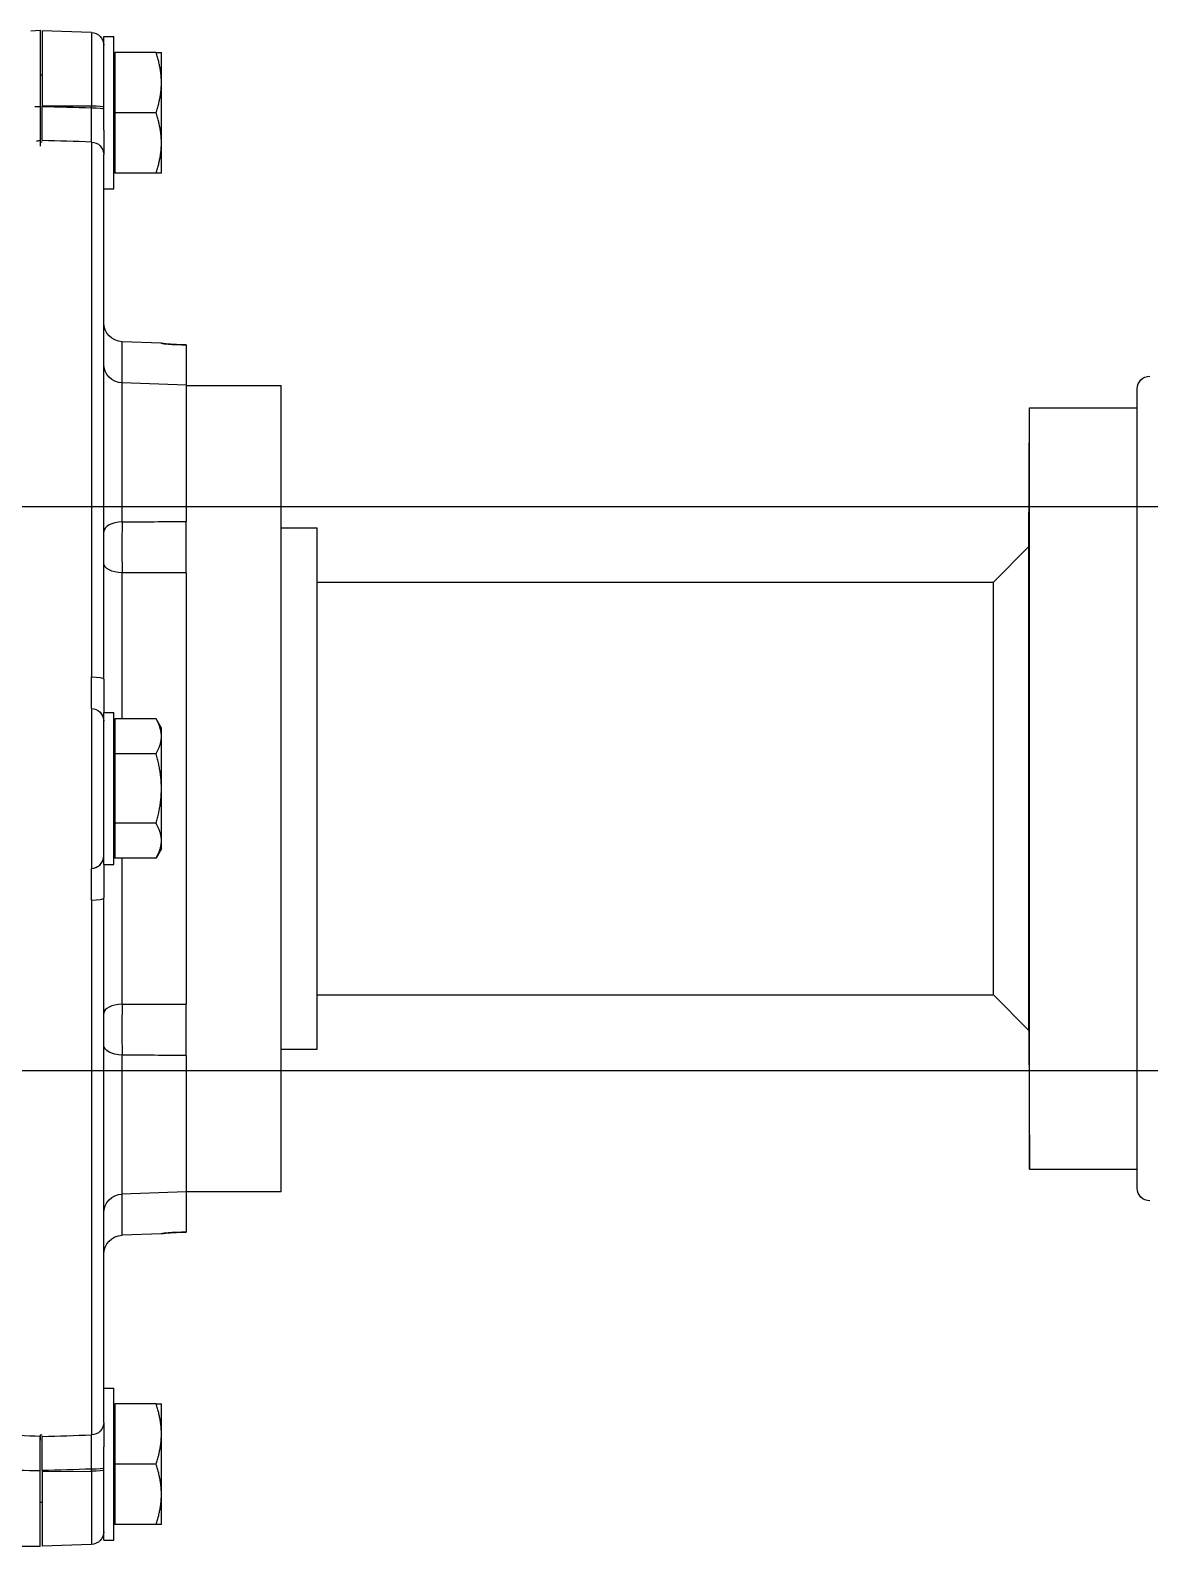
# Model space of a CAD drawing. Header units: millimetres. Extents: x 553637 to 584936, y 5008 to 53898.
# Drawn here: x 560503.8 to 560680.4, y 46612 to 46851 of the extents above; entities that cross this region are included whole.
import ezdxf

# ---------------------------------------------------------------- set-up
doc = ezdxf.new("R2010")
doc.units = ezdxf.units.MM
doc.header["$LTSCALE"] = 10
doc.header["$MEASUREMENT"] = 0
doc.layers.add('2', color=2, linetype='Continuous')
doc.layers.add('8', color=8, linetype='Continuous')

msp = doc.modelspace()

# ---------------------------------------------------------------- linework, layer by layer
at = {"layer": '2', "extrusion": (-1, 1.31047e-06, 1.33332e-29)}
for p, q in [((560503.9, 46850.93), (560505.41, 46850.99)), ((560505.71, 46850.91), (560505.71, 46839.11)), ((560513.48, 46850.63), (560505.71, 46850.91)), ((560513.48, 46850.63), (560513.48, 46839.09)), ((560515.41, 46835.27), (560515.41, 46849.99)), ((560515.41, 46849.99), (560517.01, 46849.99)), ((560517.01, 46825.99), (560517.01, 46849.99)), ((560517.01, 46846.69), (560517.16, 46846.84)), ((560523.66, 46847.49), (560517.16, 46847.49)), ((560517.16, 46847.49), (560517.16, 46828.49)), ((560524.51, 46828.49), (560524.51, 46847.49)), ((560505.41, 46843.99), (560505.71, 46843.99)), ((560504.52, 46838.97), (560505.41, 46838.99)), ((560505.71, 46839.11), (560505.71, 46839)), ((560505.71, 46839.11), (560513.48, 46839.09)), ((560513.48, 46838.77), (560513.48, 46839.09)), ((560523.66, 46837.99), (560517.16, 46837.99)), ((560505.41, 46833.55), (560505.41, 46832.72)), ((560505.41, 46833.39), (560505.71, 46833.39)), ((560513.48, 46833.38), (560513.48, 46749.07)), ((560515.41, 46748.73), (560515.41, 46831.41)), ((560517.01, 46829.29), (560517.16, 46829.14)), ((560523.66, 46828.49), (560517.16, 46828.49)), ((560515.41, 46825.99), (560517.01, 46825.99)), ((560518.3, 46773.5), (560518.3, 46801.91)), ((560524.48, 46801.69), (560518.3, 46801.91)), ((560524.48, 46801.69), (560524.48, 46801.66)), ((560528.41, 46801.4), (560526.89, 46801.45)), ((560528.41, 46801.4), (560528.41, 46773.58)), ((560528.41, 46795.05), (560518.3, 46795.41)), ((560528.41, 46794.99), (560543.41, 46794.99)), ((560543.41, 46667.99), (560543.41, 46794.99)), ((560678.41, 46668.49), (560678.41, 46794.49)), ((560661.34, 46769.61), (560661.41, 46791.49)), ((560661.41, 46671.49), (560661.41, 46791.49)), ((560661.41, 46791.49), (560678.41, 46791.49)), ((560543.41, 46772.55), (560549.07, 46772.55)), ((560549.07, 46690.42), (560549.07, 46772.55)), ((560518.29, 46770.63), (560518.29, 46770.63)), ((560655.72, 46763.99), (560661.34, 46769.61)), ((560661.34, 46693.36), (560661.34, 46769.61)), ((560518.3, 46742.46), (560518.3, 46765.5)), ((560528.41, 46765.49), (560528.41, 46697.48)), ((560549.07, 46763.99), (560655.72, 46763.99)), ((560655.72, 46698.99), (560655.72, 46763.99)), ((560513.48, 46744.09), (560513.48, 46744.11)), ((560513.48, 46744.09), (560513.48, 46718.89)), ((560515.41, 46719.49), (560515.41, 46743.49)), ((560515.41, 46743.49), (560517.01, 46743.49)), ((560517.01, 46719.49), (560517.01, 46743.49)), ((560517.16, 46742.46), (560517.16, 46720.52)), ((560523.66, 46742.46), (560517.16, 46742.46)), ((560524.51, 46740.99), (560523.66, 46742.46)), ((560517.01, 46740.19), (560517.16, 46740.34)), ((560524.51, 46739.71), (560524.51, 46740.99)), ((560524.51, 46723.26), (560524.51, 46739.71)), ((560523.66, 46736.97), (560517.16, 46736.97)), ((560523.66, 46726), (560517.16, 46726)), ((560517.01, 46722.79), (560517.16, 46722.64)), ((560524.51, 46721.99), (560524.51, 46723.26)), ((560523.66, 46720.52), (560517.16, 46720.52)), ((560518.3, 46697.47), (560518.3, 46720.52)), ((560524.51, 46721.99), (560523.66, 46720.52)), ((560513.48, 46718.86), (560513.48, 46718.89)), ((560515.41, 46719.49), (560517.01, 46719.49)), ((560513.48, 46713.9), (560513.48, 46629.59)), ((560515.41, 46631.56), (560515.41, 46714.24)), ((560549.07, 46698.99), (560655.72, 46698.99)), ((560655.72, 46698.99), (560661.34, 46693.36)), ((560661.34, 46693.36), (560661.41, 46671.49)), ((560518.3, 46661.06), (560518.3, 46689.47)), ((560528.41, 46689.4), (560528.41, 46661.58)), ((560543.41, 46690.42), (560549.07, 46690.42)), ((560661.41, 46671.49), (560678.41, 46671.49)), ((560528.41, 46667.92), (560518.3, 46667.57)), ((560528.41, 46667.99), (560543.41, 46667.99)), ((560524.48, 46661.28), (560518.3, 46661.06)), ((560524.48, 46661.31), (560524.48, 46661.28)), ((560526.89, 46661.52), (560528.41, 46661.58)), ((560515.41, 46636.99), (560517.01, 46636.99)), ((560517.01, 46612.99), (560517.01, 46636.99)), ((560517.01, 46633.69), (560517.16, 46633.84)), ((560523.66, 46634.49), (560517.16, 46634.49)), ((560517.16, 46634.49), (560517.16, 46615.49)), ((560524.51, 46615.49), (560524.51, 46634.49)), ((560505.41, 46629.58), (560505.41, 46628.75)), ((560505.71, 46629.58), (560505.41, 46629.58)), ((560515.41, 46612.99), (560515.41, 46627.7)), ((560513.48, 46623.88), (560513.48, 46624.21)), ((560523.66, 46624.99), (560517.16, 46624.99)), ((560505.71, 46623.98), (560505.71, 46623.86)), ((560505.71, 46623.86), (560513.48, 46623.88)), ((560505.71, 46623.86), (560505.71, 46612.07)), ((560513.48, 46623.88), (560513.48, 46612.34)), ((560505.41, 46618.99), (560505.71, 46618.99)), ((560517.01, 46616.29), (560517.16, 46616.14)), ((560523.66, 46615.49), (560517.16, 46615.49)), ((560513.48, 46612.34), (560505.71, 46612.07)), ((560515.41, 46612.99), (560517.01, 46612.99)), ((560505.41, 46611.99), (560477.08, 46611.99))]:
    msp.add_line(p, q, dxfattribs=at)
at = {"layer": '2', "extrusion": (3.3667e-22, 2.56909e-16, -1)}
for centre, radius, start, end in [((-560513.41, 46848.64), 2, 92.0001, 180.0001), ((-560518.41, 46804.91), 3, 272.0001, 0.0001), ((-560524.41, 46799.69), 2, 92.0001, 109.6216), ((-560518.41, 46798.4), 3, 272.0001, 0.0001), ((-560680.41, 46794.49), 2, 0.0001, 90.0001), ((-560518.41, 46664.57), 3, 0.0001, 88.0001), ((-560680.41, 46668.49), 2, 270.0001, 0.0001), ((-560518.41, 46658.07), 3, 0.0001, 88.0001), ((-560524.41, 46663.28), 2, 250.3767, 268.0001), ((-560513.41, 46614.34), 2, 180.0001, 268.0001)]:
    msp.add_arc(centre, radius, start, end, dxfattribs=at)
for centre, major_axis, ratio, start_param, end_param in [((560513.41, 46838.91), (-2, 0), 0.087156, 1.605703, 3.141593), ((560513.41, 46838.59), (-2, 0), 0.087156, 1.605703, 3.141593), ((560513.41, 46831.41), (-2, 0), 0.985436, 1.605703, 3.141593), ((560524.41, 46799.66), (-2, 0), 0.999556, 1.605703, 1.828845), ((560526.82, 46799.46), (-0.07, -2), 0.034875, 3.075038, 3.141593), ((560518.41, 46766.95), (-3, 0), 0.482962, -1.53589, 0), ((560513.41, 46748.73), (-2, 0), 0.170045, 1.605703, 3.141593), ((560513.41, 46742.12), (-2, 0), 0.996195, 1.605703, 3.141593), ((560513.41, 46742.1), (-2, 0), 0.996195, 1.605703, 3.141593), ((560518.41, 46691.02), (-3, 0), 0.518543, -1.53589, 0), ((560524.41, 46663.31), (-2, 0), 0.999556, 4.454254, 4.677482), ((560526.82, 46663.51), (-0.07, 2), 0.034875, 3.141593, 3.208147), ((560513.41, 46631.56), (-2, 0), 0.985436, 3.141593, 4.677482), ((560513.41, 46624.38), (-2, 0), 0.087156, 3.141593, 4.677482), ((560513.41, 46624.06), (-2, 0), 0.087156, 3.141593, 4.677482)]:
    msp.add_ellipse(centre, major_axis=major_axis, ratio=ratio, start_param=start_param, end_param=end_param, dxfattribs=at)
at = {"layer": '2'}
for centre, major_axis, ratio, start_param, end_param in [((560518.41, 46771.95), (-3, 0), 0.518543, -1.53589, 0), ((560513.41, 46720.88), (-2, 0), 0.996195, 1.605703, 3.141593), ((560513.41, 46720.85), (-2, 0), 0.996195, 1.605703, 3.141593), ((560513.41, 46714.24), (-2, 0), 0.170045, 1.605703, 3.141593), ((560518.41, 46696.03), (-3, 0), 0.482962, -1.53589, 0)]:
    msp.add_ellipse(centre, major_axis=major_axis, ratio=ratio, start_param=start_param, end_param=end_param, dxfattribs=at)
for points, knots in [([(560505.41, 46850.99), (560505.41, 46850.99), (560505.41, 46850.65), (560505.41, 46849.37), (560505.41, 46848.43), (560505.41, 46846.15), (560505.41, 46844.87), (560505.41, 46842.05), (560505.41, 46840.54), (560505.41, 46838.99)], [1.946891, 1.946891, 1.946891, 1.946891, 2.454832, 2.454832, 2.962729, 2.962729, 3.428241, 3.428241, 3.893753, 3.893753, 3.893753, 3.893753]), ([(560505.41, 46838.99), (560505.41, 46838.34), (560505.41, 46837.69), (560505.41, 46836.48), (560505.41, 46835.92), (560505.41, 46834.94), (560505.41, 46834.53), (560505.41, 46833.89), (560505.41, 46833.67), (560505.41, 46833.55)], [0, 0, 0, 0, 0.1981354, 0.1981354, 0.3962669, 0.3962669, 0.5946698, 0.5946698, 0.7930927, 0.7930927, 0.7930927, 0.7930927]), ([(560505.71, 46833.61), (560505.71, 46833.72), (560505.71, 46833.93), (560505.71, 46834.55), (560505.71, 46834.97), (560505.71, 46835.96), (560505.71, 46836.53), (560505.71, 46837.74), (560505.71, 46838.36), (560505.71, 46839)], [-0.7877585, -0.7877585, -0.7877585, -0.7877585, -0.5964028, -0.5964028, -0.394162, -0.394162, -0.1916324, -0.1916324, 0, 0, 0, 0]), ([(560513.48, 46833.38), (560513.49, 46833.6), (560513.5, 46834.27), (560513.5, 46835.23), (560513.5, 46835.71), (560513.5, 46836.27), (560513.49, 46836.87), (560513.49, 46837.47), (560513.48, 46838.11), (560513.48, 46838.77)], [0, 0, 0, 0, 0.003915603, 0.003915603, 0.003915603, 0.005877859, 0.005877859, 0.005877859, 0.007831206, 0.007831206, 0.007831206, 0.007831206]), ([(560515.41, 46835.27), (560515.41, 46834.77), (560515.41, 46834.3), (560515.41, 46833.88), (560515.41, 46832.59), (560515.41, 46831.71), (560515.41, 46831.41)], [0.003491699, 0.003491699, 0.003491699, 0.003491699, 0.005218226, 0.005218226, 0.005218226, 0.01044066, 0.01044066, 0.01044066, 0.01044066]), ([(560526.89, 46801.45), (560526.24, 46801.48), (560525.62, 46801.52), (560525.18, 46801.56), (560525.18, 46801.56), (560525.17, 46801.56), (560525.17, 46801.56), (560524.73, 46801.6), (560524.48, 46801.64), (560524.48, 46801.66)], [0, 0, 0, 0, 0.00192262, 0.00192262, 0.00192262, 0.001940128, 0.001940128, 0.001940128, 0.003880255, 0.003880255, 0.003880255, 0.003880255]), ([(560524.85, 46801.61), (560524.85, 46801.61), (560524.85, 46801.61), (560524.86, 46801.61), (560524.87, 46801.6), (560524.93, 46801.6), (560524.98, 46801.59), (560525.13, 46801.57), (560525.24, 46801.56), (560525.52, 46801.54), (560525.7, 46801.52), (560526.09, 46801.5), (560526.32, 46801.48), (560526.66, 46801.47), (560526.78, 46801.46), (560526.9, 46801.46)], [3.004142, 3.004142, 3.004142, 3.004142, 3.065099, 3.065099, 3.314489, 3.314489, 3.702731, 3.702731, 4.257797, 4.257797, 4.90768, 4.90768, 5.611307, 5.611307, 5.963654, 5.963654, 5.963654, 5.963654]), ([(560525.28, 46801.56), (560525.31, 46801.56), (560525.34, 46801.55), (560525.52, 46801.54), (560525.7, 46801.52), (560526.09, 46801.5), (560526.32, 46801.48), (560526.66, 46801.47), (560526.78, 46801.46), (560526.9, 46801.46)], [4.118155, 4.118155, 4.118155, 4.118155, 4.257202, 4.257202, 4.905855, 4.905855, 5.611066, 5.611066, 5.962972, 5.962972, 5.962972, 5.962972]), ([(560518.3, 46773.5), (560518.29, 46772.3), (560518.29, 46770.92), (560518.29, 46769.52), (560518.29, 46768.82), (560518.29, 46768.12), (560518.29, 46767.44), (560518.29, 46766.76), (560518.3, 46766.12), (560518.3, 46765.5)], [0, 0, 0, 0, 0.004177435, 0.004177435, 0.004177435, 0.006266153, 0.006266153, 0.006266153, 0.00835487, 0.00835487, 0.00835487, 0.00835487]), ([(560528.41, 46765.49), (560528.41, 46766.1), (560528.41, 46766.74), (560528.41, 46768.12), (560528.41, 46768.84), (560528.41, 46770.28), (560528.41, 46770.99), (560528.41, 46772.35), (560528.41, 46772.99), (560528.41, 46773.58)], [0, 0, 0, 0, 0.2084521, 0.2084521, 0.4245171, 0.4245171, 0.6408669, 0.6408669, 0.849582, 0.849582, 0.849582, 0.849582]), ([(560513.48, 46744.11), (560513.49, 46744.23), (560513.5, 46744.79), (560513.5, 46745.67), (560513.5, 46746.11), (560513.49, 46746.64), (560513.49, 46747.22), (560513.49, 46747.79), (560513.48, 46748.42), (560513.48, 46749.07)], [0, 0, 0, 0, 0.003915603, 0.003915603, 0.003915603, 0.005877859, 0.005877859, 0.005877859, 0.007831206, 0.007831206, 0.007831206, 0.007831206]), ([(560515.41, 46748.73), (560515.41, 46747.86), (560515.41, 46747.03), (560515.41, 46746.26), (560515.41, 46746.01), (560515.41, 46745.76), (560515.41, 46745.52), (560515.41, 46745.04), (560515.41, 46744.6), (560515.41, 46744.21), (560515.41, 46743.94), (560515.41, 46743.7), (560515.41, 46743.49)], [0, 0, 0, 0, 0.002606128, 0.002606128, 0.002606128, 0.003476335, 0.003476335, 0.003476335, 0.005216581, 0.005216581, 0.005216581, 0.006371956, 0.006371956, 0.006371956, 0.006371956]), ([(560513.48, 46713.9), (560513.49, 46715.21), (560513.5, 46716.41), (560513.5, 46717.3), (560513.5, 46717.74), (560513.49, 46718.11), (560513.49, 46718.37), (560513.49, 46718.64), (560513.48, 46718.8), (560513.48, 46718.86)], [0, 0, 0, 0, 0.003915603, 0.003915603, 0.003915603, 0.005877859, 0.005877859, 0.005877859, 0.007831206, 0.007831206, 0.007831206, 0.007831206]), ([(560515.41, 46719.49), (560515.41, 46719.27), (560515.41, 46719.03), (560515.41, 46718.77), (560515.41, 46717.59), (560515.41, 46715.98), (560515.41, 46714.24)], [0.004072449, 0.004072449, 0.004072449, 0.004072449, 0.005218226, 0.005218226, 0.005218226, 0.01044066, 0.01044066, 0.01044066, 0.01044066]), ([(560518.3, 46697.47), (560518.29, 46696.24), (560518.29, 46694.85), (560518.29, 46693.45), (560518.29, 46692.75), (560518.29, 46692.04), (560518.29, 46691.38), (560518.29, 46690.71), (560518.3, 46690.07), (560518.3, 46689.47)], [0, 0, 0, 0, 0.004177435, 0.004177435, 0.004177435, 0.006266153, 0.006266153, 0.006266153, 0.008354871, 0.008354871, 0.008354871, 0.008354871]), ([(560528.41, 46689.4), (560528.41, 46689.99), (560528.41, 46690.62), (560528.41, 46691.98), (560528.41, 46692.69), (560528.41, 46694.13), (560528.41, 46694.85), (560528.41, 46696.23), (560528.41, 46696.88), (560528.41, 46697.48)], [0, 0, 0, 0, 0.2084463, 0.2084463, 0.4245171, 0.4245171, 0.640861, 0.640861, 0.849582, 0.849582, 0.849582, 0.849582]), ([(560524.48, 46661.31), (560524.48, 46661.33), (560524.73, 46661.37), (560525.17, 46661.41), (560525.17, 46661.41), (560525.18, 46661.41), (560525.18, 46661.41), (560525.62, 46661.45), (560526.24, 46661.49), (560526.89, 46661.52)], [0, 0, 0, 0, 0.001941506, 0.001941506, 0.001941506, 0.001959035, 0.001959035, 0.001959035, 0.003883013, 0.003883013, 0.003883013, 0.003883013]), ([(560526.9, 46661.51), (560526.66, 46661.51), (560526.43, 46661.49), (560525.99, 46661.47), (560525.77, 46661.45), (560525.4, 46661.42), (560525.23, 46661.41), (560525.04, 46661.39), (560524.99, 46661.38), (560524.91, 46661.37), (560524.89, 46661.37), (560524.86, 46661.37), (560524.85, 46661.37), (560524.85, 46661.37)], [0, 0, 0, 0, 0.699143, 0.699143, 1.412896, 1.412896, 2.142269, 2.142269, 2.470696, 2.470696, 2.772302, 2.772302, 2.955881, 2.955881, 2.955881, 2.955881]), ([(560515.41, 46631.56), (560515.41, 46631.41), (560515.41, 46631.12), (560515.41, 46630.71), (560515.41, 46630.57), (560515.41, 46630.41), (560515.41, 46630.25), (560515.41, 46629.91), (560515.41, 46629.53), (560515.41, 46629.1), (560515.41, 46628.67), (560515.41, 46628.2), (560515.41, 46627.7)], [0, 0, 0, 0, 0.002606128, 0.002606128, 0.002606128, 0.003476335, 0.003476335, 0.003476335, 0.005216581, 0.005216581, 0.005216581, 0.006952669, 0.006952669, 0.006952669, 0.006952669]), ([(560505.41, 46623.97), (560505.41, 46624.63), (560505.41, 46625.28), (560505.41, 46626.49), (560505.41, 46627.05), (560505.41, 46628.03), (560505.41, 46628.44), (560505.41, 46629.08), (560505.41, 46629.3), (560505.41, 46629.42)], [0, 0, 0, 0, 0.1982751, 0.1982751, 0.3965733, 0.3965733, 0.5951457, 0.5951457, 0.7937206, 0.7937206, 0.7937206, 0.7937206]), ([(560505.71, 46623.98), (560505.71, 46624.61), (560505.71, 46625.23), (560505.71, 46626.44), (560505.71, 46627.01), (560505.71, 46628), (560505.71, 46628.42), (560505.71, 46629.04), (560505.71, 46629.25), (560505.71, 46629.36)], [-0.7877585, -0.7877585, -0.7877585, -0.7877585, -0.5964009, -0.5964009, -0.394162, -0.394162, -0.1916304, -0.1916304, 0, 0, 0, 0]), ([(560513.48, 46624.21), (560513.49, 46625.53), (560513.5, 46626.78), (560513.5, 46627.74), (560513.5, 46628.22), (560513.49, 46628.64), (560513.49, 46628.95), (560513.49, 46629.26), (560513.48, 46629.48), (560513.48, 46629.59)], [0, 0, 0, 0, 0.003915603, 0.003915603, 0.003915603, 0.005877859, 0.005877859, 0.005877859, 0.007831206, 0.007831206, 0.007831206, 0.007831206]), ([(560505.41, 46611.99), (560505.41, 46611.99), (560505.41, 46612.32), (560505.41, 46613.6), (560505.41, 46614.54), (560505.41, 46616.82), (560505.41, 46618.1), (560505.41, 46620.91), (560505.41, 46622.43), (560505.41, 46623.97)], [1.946406, 1.946406, 1.946406, 1.946406, 2.454349, 2.454349, 2.962246, 2.962246, 3.427529, 3.427529, 3.892812, 3.892812, 3.892812, 3.892812])]:
    msp.add_open_spline(points, degree=3, knots=knots, dxfattribs=at)
for points, weights in [([(560523.66, 46847.49), (560524.51, 46847.49), (560524.51, 46847.49)], [1.63474294295, 1.76119074964, 1.76119074964]), ([(560524.51, 46842.74), (560524.51, 46844.94), (560523.66, 46847.49)], [1.76119074964, 1.76119074964, 1.63474294295]), ([(560523.66, 46837.99), (560524.51, 46840.53), (560524.51, 46842.74)], [1.63474294295, 1.76119074964, 1.76119074964]), ([(560524.51, 46833.24), (560524.51, 46835.44), (560523.66, 46837.99)], [1.76119074964, 1.76119074964, 1.63474294295]), ([(560523.66, 46828.49), (560524.51, 46831.03), (560524.51, 46833.24)], [1.63474294295, 1.76119074964, 1.76119074964]), ([(560524.51, 46828.49), (560524.51, 46828.49), (560523.66, 46828.49)], [1.76119074964, 1.76119074964, 1.63474294295]), ([(560524.51, 46739.71), (560524.51, 46740.99), (560523.66, 46742.46)], [1.76119074964, 1.76119074964, 1.63474294295]), ([(560523.66, 46736.97), (560524.51, 46738.44), (560524.51, 46739.71)], [1.63474294295, 1.76119074964, 1.76119074964]), ([(560524.51, 46731.49), (560524.51, 46734.03), (560523.66, 46736.97)], [1.76119074964, 1.76119074964, 1.63474294295]), ([(560523.66, 46726), (560524.51, 46728.94), (560524.51, 46731.49)], [1.63474294295, 1.76119074964, 1.76119074964]), ([(560524.51, 46723.26), (560524.51, 46724.53), (560523.66, 46726)], [1.76119074964, 1.76119074964, 1.63474294295]), ([(560523.66, 46720.52), (560524.51, 46721.99), (560524.51, 46723.26)], [1.63474294295, 1.76119074964, 1.76119074964]), ([(560523.66, 46634.49), (560524.51, 46634.49), (560524.51, 46634.49)], [1.63474294295, 1.76119074964, 1.76119074964]), ([(560524.51, 46629.74), (560524.51, 46631.94), (560523.66, 46634.49)], [1.76119074964, 1.76119074964, 1.63474294295]), ([(560523.66, 46624.99), (560524.51, 46627.53), (560524.51, 46629.74)], [1.63474294295, 1.76119074964, 1.76119074964]), ([(560524.51, 46620.24), (560524.51, 46622.44), (560523.66, 46624.99)], [1.76119074964, 1.76119074964, 1.63474294295]), ([(560523.66, 46615.49), (560524.51, 46618.03), (560524.51, 46620.24)], [1.63474294295, 1.76119074964, 1.76119074964]), ([(560524.51, 46615.49), (560524.51, 46615.49), (560523.66, 46615.49)], [1.76119074964, 1.76119074964, 1.63474294295])]:
    msp.add_rational_spline(points, weights, degree=2, dxfattribs=at)
for points in [[(560505.71, 46839), (560508.3, 46838.92), (560510.89, 46838.84), (560513.48, 46838.77)], [(560505.41, 46833.55), (560505.21, 46833.55), (560505.01, 46833.54), (560504.81, 46833.53)], [(560513.48, 46833.38), (560510.89, 46833.46), (560508.3, 46833.53), (560505.71, 46833.61)], [(560526.9, 46801.46), (560527.4, 46801.44), (560527.9, 46801.42), (560528.41, 46801.4)], [(560528.41, 46801.4), (560528.41, 46801.4), (560528.41, 46801.4), (560528.41, 46801.4)], [(560518.3, 46773.5), (560521.67, 46773.53), (560525.04, 46773.55), (560528.41, 46773.58)], [(560528.41, 46765.49), (560525.04, 46765.49), (560521.67, 46765.49), (560518.3, 46765.5)], [(560518.3, 46697.47), (560521.67, 46697.48), (560525.04, 46697.48), (560528.41, 46697.48)], [(560528.41, 46689.4), (560525.04, 46689.42), (560521.67, 46689.44), (560518.3, 46689.47)], [(560528.41, 46661.57), (560527.9, 46661.55), (560527.4, 46661.53), (560526.9, 46661.51)], [(560528.41, 46661.58), (560528.41, 46661.57), (560528.41, 46661.57), (560528.41, 46661.57)], [(560492.07, 46629.9), (560496.52, 46629.74), (560500.96, 46629.58), (560505.41, 46629.42)], [(560505.71, 46629.36), (560508.3, 46629.44), (560510.89, 46629.52), (560513.48, 46629.59)], [(560491.86, 46624.31), (560496.38, 46624.19), (560500.89, 46624.08), (560505.41, 46623.97)], [(560513.48, 46624.21), (560510.89, 46624.13), (560508.3, 46624.05), (560505.71, 46623.98)]]:
    msp.add_open_spline(points, degree=3, dxfattribs=at)
at = {"layer": '8'}
for p, q in [((558435.95, 46775.94), (561068.19, 46775.94)), ((558435.95, 46687.04), (561068.19, 46687.04))]:
    msp.add_line(p, q, dxfattribs=at)

doc.saveas('drawing.dxf')
